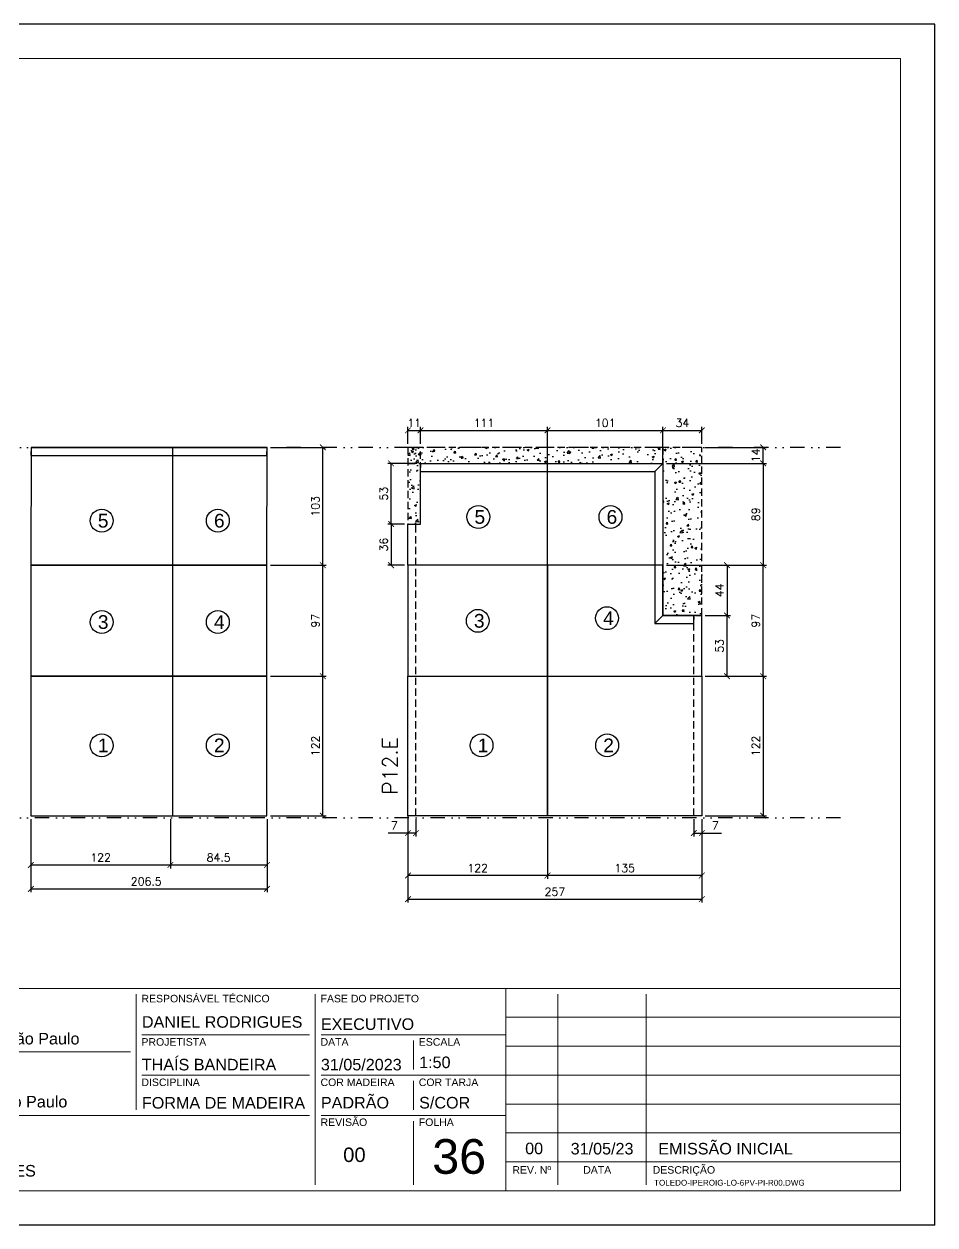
# Model space of a CAD drawing. Extents: x -23436 to 4767, y -4131 to 9755.
# Drawn here: x -19988 to -19191, y -1668 to -618 of the extents above; entities that cross this region are included whole.
import ezdxf
from ezdxf.enums import TextEntityAlignment as Align

# ---------------------------------------------------------------- set-up
doc = ezdxf.new("R2010")
doc.units = 0
doc.header["$PDMODE"] = 2
doc.header["$PDSIZE"] = 10
doc.linetypes.add('DIVIDE2', pattern=[0.625, 0.25, -0.125, 0, -0.125, 0, -0.125])
doc.linetypes.add('HIDDEN', pattern=[9.525, 6.35, -3.175])
doc.layers.get('0').update_dxf_attribs({"lineweight": 13})
doc.layers.get('Defpoints').update_dxf_attribs({"lineweight": 13})
for name, color, linetype, lineweight in [('A-GENM', 7, 'Continuous', 18), ('FOLHA MB', 7, 'Continuous', 13), ('N° FOLHA', 5, 'Continuous', 13), ('Texto Seção', 7, 'Continuous', 15)]:
    doc.layers.add(name, color=color, linetype=linetype, lineweight=lineweight)
for name, color, linetype in [('Concreto', 250, 'HIDDEN'), ('Cota', 4, 'Continuous'), ('MB Logo', 254, 'Continuous'), ('Nível', 160, 'Continuous'), ('Painéis', 30, 'Continuous'), ('Romaneio', 10, 'Continuous'), ('Sarr 7x7', 104, 'Continuous'), ('Sarrafo de Pressão', 42, 'HIDDEN'), ('Texto Nível', 251, 'Continuous')]:
    doc.layers.add(name, color=color, linetype=linetype)
doc.layers.add('Laje_Perimetro', color=7, linetype='Continuous', plot=False)
doc.styles.add('ARIAL', font='arial.ttf', dxfattribs={"oblique": 15, "height": 25})
doc.styles.add('MB_C01', font='arial.ttf', dxfattribs={"height": 1.3})
doc.styles.add('MB_C02', font='arial.ttf', dxfattribs={"height": 2})
doc.styles.add('MB_C03', font='arial.ttf', dxfattribs={"height": 2.5})
doc.styles.add('MB_C04', font='arial.ttf', dxfattribs={"height": 6})
doc.styles.add('REGUA-120', font='ROMANS.shx', dxfattribs={"height": 15})
doc.styles.add('ROMANS', font='romans.shx')
doc.dimstyles.new('Cota Paínel', dxfattribs={"dimtxt": 7, "dimasz": 5, "dimexe": 3, "dimexo": 3, "dimgap": 3, "dimtad": 1, "dimdec": 1, "dimzin": 12, "dimdsep": 46, "dimtxsty": 'ROMANS', "dimblk": 'ARCHTICK', "dimcen": 0, "dimclrd": 4, "dimclre": 4, "dimclrt": 1, "dimadec": 1, "dimazin": 3, "dimtfac": 1, "dimtdec": 1, "dimtmove": 0, "dimatfit": 3, "dimldrblk": 'OBLIQUE', "dimfxl": 0, "dimtolj": 1, "dimtzin": 12, "dimarcsym": 0})
doc.dimstyles.new('PAINEL', dxfattribs={"dimtxt": 7, "dimasz": 5, "dimexe": 3, "dimexo": 3, "dimgap": 3, "dimtad": 1, "dimdec": 1, "dimzin": 12, "dimdsep": 46, "dimtxsty": 'ROMANS', "dimblk": 'ARCHTICK', "dimcen": 0, "dimclrd": 4, "dimclre": 4, "dimclrt": 1, "dimadec": 1, "dimazin": 3, "dimtfac": 1, "dimtdec": 1, "dimtmove": 0, "dimatfit": 3, "dimldrblk": 'OBLIQUE', "dimfxl": 0, "dimtolj": 1, "dimtzin": 12, "dimarcsym": 0})

# ---------------------------------------------------------------- blocks, each defined once
blk = doc.blocks.new('A$C169d8357')
at = {"layer": 'FOLHA MB', "color": 1}
for p, q in [((1109.8, 356.7), (70, 356.7)), ((786.6, 351.7), (786.6, 250.7)), ((943.1, 351.7), (943.1, 185)), ((1109.8, 356.7), (1109.8, 179.9)), ((1455, 356.7), (1109.8, 356.7)), ((1155.3, 185), (1155.3, 351.7)), ((1232.6, 351.7), (1232.6, 185)), ((1455, 331.5), (1109.8, 331.5)), ((938.1, 316.3), (791.6, 316.3)), ((1109.8, 316.3), (948.2, 316.3)), ((1029, 311.3), (1029, 286)), ((1455, 306.2), (1109.8, 306.2)), ((781.5, 301.2), (450.7, 301.2)), ((938.1, 281), (791.6, 281)), ((1109.8, 281), (948.2, 281)), ((1029, 275.9), (1029, 250.7)), ((1455, 281), (1109.8, 281)), ((1455, 255.7), (1109.8, 255.7)), ((938.1, 245.6), (450.7, 245.6)), ((1109.8, 245.6), (948.2, 245.6)), ((1029, 240.6), (1029, 185)), ((1455, 230.4), (1109.8, 230.4)), ((1455, 205.2), (1109.8, 205.2))]:
    blk.add_line(p, q, dxfattribs=at)
for points in [[(0, 1199.9), (0, 149.9), (1485, 149.9), (1485, 1199.9)], [(70, 1169.9), (70, 179.9), (1455, 179.9), (1455, 1169.9)]]:
    blk.add_lwpolyline(points, close=True, dxfattribs=at)
at = {"layer": 'FOLHA MB', "color": 6}
for s, height, style, p in [('RESPONSÁVEL TÉCNICO', 6.566, 'MB_C01', (791.2, 344.6)), ('FASE DO PROJETO', 6.566, 'MB_C01', (947.8, 344.6)), ('Rua Hungria, 620-10ºAndar SP /  São Paulo', 10.102, 'MB_C02', (459.7, 307.8)), ('PROJETISTA', 6.57, 'MB_C01', (791.2, 306.7)), ('DATA', 6.57, 'MB_C01', (947.8, 306.7)), ('ESCALA', 6.57, 'MB_C01', (1033.7, 306.7)), ('DISCIPLINA', 6.57, 'MB_C01', (791.2, 271.4)), ('COR MADEIRA', 6.566, 'MB_C01', (947.8, 271.4)), ('COR TARJA', 6.57, 'MB_C01', (1033.7, 271.4)), ('Rua Iperoig, 180-perdizes-SP /  São Paulo', 10.102, 'MB_C02', (459.7, 252.7)), ('REVISÃO', 6.57, 'MB_C01', (947.8, 236.5)), ('FOLHA', 6.57, 'MB_C01', (1033.7, 236.5)), ('PROJETO EXECUTIVO DE PILARES', 10.102, 'MB_C02', (459.7, 192.3))]:
    blk.add_text(s, height=height, dxfattribs=dict(at, style=style)).set_placement(p)
at = {"layer": 'FOLHA MB', "color": 5}
for s, height, style, p in [('DANIEL RODRIGUES', 10.102, 'MB_C02', (791.6, 322.4)), ('EXECUTIVO', 10.1, 'MB_C02', (948.1, 320.5)), ('THAÍS BANDEIRA', 10.102, 'MB_C02', (791.5, 285.1)), ('31/05/2023', 10.1, 'MB_C02', (948.1, 285.1)), ('1:50', 10.1, 'MB_C02', (1034, 287.1)), ('PADRÃO', 10.1, 'MB_C02', (948.1, 251.8)), ('FORMA DE MADEIRA', 10.102, 'MB_C02', (791.6, 251.7)), ('S/COR', 10.1, 'MB_C02', (1034, 251.8)), ('00', 10.1, 'MB_C02', (1126.7, 211.8)), ('31/05/23', 10.1, 'MB_C02', (1166.5, 211.6)), ('EMISSÃO INICIAL', 10.102, 'MB_C02', (1243.1, 211.6)), ('00', 12.63, 'MB_C03', (967.6, 205))]:
    blk.add_text(s, height=height, dxfattribs=dict(at, style=style)).set_placement(p)
at = {"layer": 'FOLHA MB', "color": 6, "style": 'MB_C01'}
for s, p in [('REV. Nº', (1132.5, 198.1)), ('DATA', (1189.7, 198.1)), ('DESCRIÇÃO', (1265.5, 198.1))]:
    blk.add_text(s, height=6.57, dxfattribs=at).set_placement(p, align=Align.MIDDLE_CENTER)
at = {"layer": 'FOLHA MB', "insert": (1239.4, 189.4), "char_height": 5.051, "width": 210.818, "attachment_point": 1, "style": 'MB_C04'}
blk.add_mtext('TOLEDO-IPEROIG-LO-6PV-PI-R00.DWG', dxfattribs=at)
blk = doc.blocks.new('_ArchTick')
at = {"color": 0, "linetype": 'ByBlock', "const_width": 0.15}
blk.add_lwpolyline([(-0.5, -0.5), (0.5, 0.5)], dxfattribs=at)
blk = doc.blocks.new('*D779')
at = {"layer": 'Cota', "color": 4, "lineweight": -2, "transparency": 16777216}
for p, q in [((-19981.9, -1312.9), (-19981.9, -1376.9)), ((-19775.4, -1312.9), (-19775.4, -1376.9)), ((-19981.9, -1373.9), (-19775.4, -1373.9))]:
    blk.add_line(p, q, dxfattribs=at)
at = {"layer": 'Defpoints', "color": 0, "transparency": 16777216}
for p in [(-19981.9, -1309.9), (-19775.4, -1309.9), (-19775.4, -1373.9)]:
    blk.add_point(p, dxfattribs=at)
at = {"layer": 'Cota', "color": 4, "lineweight": -2, "transparency": 16777216, "xscale": 5, "yscale": 5, "zscale": 5, "rotation": 180}
blk.add_blockref('_ArchTick', (-19981.9, -1373.9), dxfattribs=at)
at = {"layer": 'Cota', "color": 4, "lineweight": -2, "transparency": 16777216, "xscale": 5, "yscale": 5, "zscale": 5}
blk.add_blockref('_ArchTick', (-19775.4, -1373.9), dxfattribs=at)
at = {"layer": 'Cota', "color": 1, "transparency": 16777216, "insert": (-19881, -1367.4), "char_height": 7, "attachment_point": 5, "style": 'ROMANS'}
blk.add_mtext('\\A1;206.5', dxfattribs=at)
blk = doc.blocks.new('_OBLIQUE')
at = {"color": 0, "linetype": 'ByBlock', "lineweight": -2}
for p, q in [((0, 0), (-1, 0)), ((-0.5, -0.5), (0.5, 0.5))]:
    blk.add_line(p, q, dxfattribs=at)
blk = doc.blocks.new('*D780')
at = {"layer": 'Cota', "color": 4, "lineweight": -2, "transparency": 16777216}
for p, q in [((-19772.4, -1187.9), (-19723.6, -1187.9)), ((-19726.6, -1309.9), (-19726.6, -1187.9)), ((-19772.4, -1309.9), (-19723.6, -1309.9))]:
    blk.add_line(p, q, dxfattribs=at)
at = {"layer": 'Defpoints', "color": 0, "transparency": 16777216}
for p in [(-19775.4, -1187.9), (-19726.6, -1187.9), (-19775.4, -1309.9)]:
    blk.add_point(p, dxfattribs=at)
at = {"layer": 'Cota', "color": 4, "lineweight": -2, "transparency": 16777216, "xscale": 5, "yscale": 5, "zscale": 5}
for p, rotation in [((-19726.6, -1187.9), 90), ((-19726.6, -1309.9), 270)]:
    blk.add_blockref('_ArchTick', p, dxfattribs=dict(at, rotation=rotation))
at = {"layer": 'Cota', "color": 1, "transparency": 16777216, "insert": (-19733.1, -1248.9), "char_height": 7, "attachment_point": 5, "rotation": 90, "style": 'ROMANS'}
blk.add_mtext('\\A1;122', dxfattribs=at)
blk = doc.blocks.new('*D781')
at = {"layer": 'Cota', "color": 4, "lineweight": -2, "transparency": 16777216}
for p, q in [((-19772.4, -1090.9), (-19723.6, -1090.9)), ((-19726.6, -1187.9), (-19726.6, -1090.9)), ((-19759.9, -1187.9), (-19723.6, -1187.9))]:
    blk.add_line(p, q, dxfattribs=at)
at = {"layer": 'Defpoints', "color": 0, "transparency": 16777216}
for p in [(-19775.4, -1090.9), (-19726.6, -1090.9), (-19762.9, -1187.9)]:
    blk.add_point(p, dxfattribs=at)
at = {"layer": 'Cota', "color": 4, "lineweight": -2, "transparency": 16777216, "xscale": 5, "yscale": 5, "zscale": 5}
for p, rotation in [((-19726.6, -1090.9), 90), ((-19726.6, -1187.9), 270)]:
    blk.add_blockref('_ArchTick', p, dxfattribs=dict(at, rotation=rotation))
at = {"layer": 'Cota', "color": 1, "transparency": 16777216, "insert": (-19733.1, -1139.4), "char_height": 7, "attachment_point": 5, "rotation": 90, "style": 'ROMANS'}
blk.add_mtext('\\A1;97', dxfattribs=at)
blk = doc.blocks.new('*D782')
at = {"layer": 'Cota', "color": 4, "lineweight": -2, "transparency": 16777216}
for p, q in [((-19652.2, -1312.9), (-19652.2, -1385.9)), ((-19395.2, -1312.9), (-19395.2, -1385.9)), ((-19652.2, -1382.9), (-19395.2, -1382.9))]:
    blk.add_line(p, q, dxfattribs=at)
at = {"layer": 'Defpoints', "color": 0, "transparency": 16777216}
for p in [(-19652.2, -1309.9), (-19395.2, -1309.9), (-19395.2, -1382.9)]:
    blk.add_point(p, dxfattribs=at)
at = {"layer": 'Cota', "color": 4, "lineweight": -2, "transparency": 16777216, "xscale": 5, "yscale": 5, "zscale": 5, "rotation": 180}
blk.add_blockref('_ArchTick', (-19652.2, -1382.9), dxfattribs=at)
at = {"layer": 'Cota', "color": 4, "lineweight": -2, "transparency": 16777216, "xscale": 5, "yscale": 5, "zscale": 5}
blk.add_blockref('_ArchTick', (-19395.2, -1382.9), dxfattribs=at)
at = {"layer": 'Cota', "color": 1, "transparency": 16777216, "insert": (-19523.7, -1376.4), "char_height": 7, "attachment_point": 5, "style": 'ROMANS'}
blk.add_mtext('\\A1;257', dxfattribs=at)
blk = doc.blocks.new('*D783')
at = {"layer": 'Cota', "color": 4, "lineweight": -2, "transparency": 16777216}
for p, q in [((-19530.2, -1312.9), (-19530.2, -1365.2)), ((-19395.2, -1312.9), (-19395.2, -1365.2)), ((-19395.2, -1362.2), (-19530.2, -1362.2))]:
    blk.add_line(p, q, dxfattribs=at)
at = {"layer": 'Defpoints', "color": 0, "transparency": 16777216}
for p in [(-19530.2, -1309.9), (-19395.2, -1309.9), (-19530.2, -1362.2)]:
    blk.add_point(p, dxfattribs=at)
at = {"layer": 'Cota', "color": 4, "lineweight": -2, "transparency": 16777216, "xscale": 5, "yscale": 5, "zscale": 5, "rotation": 180}
blk.add_blockref('_ArchTick', (-19530.2, -1362.2), dxfattribs=at)
at = {"layer": 'Cota', "color": 4, "lineweight": -2, "transparency": 16777216, "xscale": 5, "yscale": 5, "zscale": 5}
blk.add_blockref('_ArchTick', (-19395.2, -1362.2), dxfattribs=at)
at = {"layer": 'Cota', "color": 1, "transparency": 16777216, "insert": (-19462.7, -1355.7), "char_height": 7, "attachment_point": 5, "style": 'ROMANS'}
blk.add_mtext('\\A1;135', dxfattribs=at)
blk = doc.blocks.new('*D784')
at = {"layer": 'Cota', "color": 4, "lineweight": -2, "transparency": 16777216}
for p, q in [((-19652.2, -1309.7), (-19652.2, -1365.2)), ((-19530.2, -1312.9), (-19530.2, -1365.2)), ((-19530.2, -1362.2), (-19652.2, -1362.2))]:
    blk.add_line(p, q, dxfattribs=at)
at = {"layer": 'Defpoints', "color": 0, "transparency": 16777216}
for p in [(-19652.2, -1306.7), (-19530.2, -1309.9), (-19652.2, -1362.2)]:
    blk.add_point(p, dxfattribs=at)
at = {"layer": 'Cota', "color": 4, "lineweight": -2, "transparency": 16777216, "xscale": 5, "yscale": 5, "zscale": 5, "rotation": 180}
blk.add_blockref('_ArchTick', (-19652.2, -1362.2), dxfattribs=at)
at = {"layer": 'Cota', "color": 4, "lineweight": -2, "transparency": 16777216, "xscale": 5, "yscale": 5, "zscale": 5}
blk.add_blockref('_ArchTick', (-19530.2, -1362.2), dxfattribs=at)
at = {"layer": 'Cota', "color": 1, "transparency": 16777216, "insert": (-19591.2, -1355.7), "char_height": 7, "attachment_point": 5, "style": 'ROMANS'}
blk.add_mtext('\\A1;122', dxfattribs=at)
blk = doc.blocks.new('*D785')
at = {"layer": 'Cota', "color": 4, "lineweight": -2, "transparency": 16777216}
for p, q in [((-19652.2, -1312.9), (-19652.2, -1328.1)), ((-19645.2, -1312.9), (-19645.2, -1328.1)), ((-19652.2, -1325.1), (-19669.4, -1325.1)), ((-19645.2, -1325.1), (-19652.2, -1325.1))]:
    blk.add_line(p, q, dxfattribs=at)
at = {"layer": 'Defpoints', "color": 0, "transparency": 16777216}
for p in [(-19652.2, -1309.9), (-19645.2, -1309.9), (-19652.2, -1325.1)]:
    blk.add_point(p, dxfattribs=at)
at = {"layer": 'Cota', "color": 4, "lineweight": -2, "transparency": 16777216, "xscale": 5, "yscale": 5, "zscale": 5, "rotation": 180}
blk.add_blockref('_ArchTick', (-19652.2, -1325.1), dxfattribs=at)
at = {"layer": 'Cota', "color": 4, "lineweight": -2, "transparency": 16777216, "xscale": 5, "yscale": 5, "zscale": 5}
blk.add_blockref('_ArchTick', (-19645.2, -1325.1), dxfattribs=at)
at = {"layer": 'Cota', "color": 1, "transparency": 16777216, "insert": (-19664.1, -1318.6), "char_height": 7, "attachment_point": 5, "style": 'ROMANS'}
blk.add_mtext('\\A1;7', dxfattribs=at)
blk = doc.blocks.new('*D786')
at = {"layer": 'Cota', "color": 4, "lineweight": -2, "transparency": 16777216}
for p, q in [((-19402.2, -1312.9), (-19402.2, -1328.1)), ((-19395.2, -1312.9), (-19395.2, -1328.1)), ((-19402.2, -1325.1), (-19395.2, -1325.1)), ((-19395.2, -1325.1), (-19378.1, -1325.1))]:
    blk.add_line(p, q, dxfattribs=at)
at = {"layer": 'Defpoints', "color": 0, "transparency": 16777216}
for p in [(-19402.2, -1309.9), (-19395.2, -1309.9), (-19395.2, -1325.1)]:
    blk.add_point(p, dxfattribs=at)
at = {"layer": 'Cota', "color": 4, "lineweight": -2, "transparency": 16777216, "xscale": 5, "yscale": 5, "zscale": 5, "rotation": 180}
blk.add_blockref('_ArchTick', (-19402.2, -1325.1), dxfattribs=at)
at = {"layer": 'Cota', "color": 4, "lineweight": -2, "transparency": 16777216, "xscale": 5, "yscale": 5, "zscale": 5}
blk.add_blockref('_ArchTick', (-19395.2, -1325.1), dxfattribs=at)
at = {"layer": 'Cota', "color": 1, "transparency": 16777216, "insert": (-19383.4, -1318.6), "char_height": 7, "attachment_point": 5, "style": 'ROMANS'}
blk.add_mtext('\\A1;7', dxfattribs=at)
blk = doc.blocks.new('*D787')
at = {"layer": 'Cota', "color": 4, "lineweight": -2, "transparency": 16777216}
for p, q in [((-19981.9, -1312.9), (-19981.9, -1356)), ((-19859.9, -1312.9), (-19859.9, -1356)), ((-19981.9, -1353), (-19859.9, -1353))]:
    blk.add_line(p, q, dxfattribs=at)
at = {"layer": 'Defpoints', "color": 0, "transparency": 16777216}
for p in [(-19981.9, -1309.9), (-19859.9, -1309.9), (-19859.9, -1353)]:
    blk.add_point(p, dxfattribs=at)
at = {"layer": 'Cota', "color": 4, "lineweight": -2, "transparency": 16777216, "xscale": 5, "yscale": 5, "zscale": 5, "rotation": 180}
blk.add_blockref('_ArchTick', (-19981.9, -1353), dxfattribs=at)
at = {"layer": 'Cota', "color": 4, "lineweight": -2, "transparency": 16777216, "xscale": 5, "yscale": 5, "zscale": 5}
blk.add_blockref('_ArchTick', (-19859.9, -1353), dxfattribs=at)
at = {"layer": 'Cota', "color": 1, "transparency": 16777216, "insert": (-19920.9, -1346.5), "char_height": 7, "attachment_point": 5, "style": 'ROMANS'}
blk.add_mtext('\\A1;122', dxfattribs=at)
blk = doc.blocks.new('*D788')
at = {"layer": 'Cota', "color": 4, "lineweight": -2, "transparency": 16777216}
for p, q in [((-19859.9, -1312.9), (-19859.9, -1356)), ((-19775.4, -1312.9), (-19775.4, -1356)), ((-19859.9, -1353), (-19775.4, -1353))]:
    blk.add_line(p, q, dxfattribs=at)
at = {"layer": 'Defpoints', "color": 0, "transparency": 16777216}
for p in [(-19859.9, -1309.9), (-19775.4, -1309.9), (-19775.4, -1353)]:
    blk.add_point(p, dxfattribs=at)
at = {"layer": 'Cota', "color": 4, "lineweight": -2, "transparency": 16777216, "xscale": 5, "yscale": 5, "zscale": 5, "rotation": 180}
blk.add_blockref('_ArchTick', (-19859.9, -1353), dxfattribs=at)
at = {"layer": 'Cota', "color": 4, "lineweight": -2, "transparency": 16777216, "xscale": 5, "yscale": 5, "zscale": 5}
blk.add_blockref('_ArchTick', (-19775.4, -1353), dxfattribs=at)
at = {"layer": 'Cota', "color": 1, "transparency": 16777216, "insert": (-19817.7, -1346.5), "char_height": 7, "attachment_point": 5, "style": 'ROMANS'}
blk.add_mtext('\\A1;84.5', dxfattribs=at)
blk = doc.blocks.new('*D791')
at = {"layer": 'Cota', "color": 4, "lineweight": -2, "transparency": 16777216}
for p, q in [((-19392.2, -1187.9), (-19338.6, -1187.9)), ((-19341.6, -1187.9), (-19341.6, -1309.9)), ((-19392.2, -1309.9), (-19338.6, -1309.9))]:
    blk.add_line(p, q, dxfattribs=at)
at = {"layer": 'Defpoints', "color": 0, "transparency": 16777216}
for p in [(-19395.2, -1187.9), (-19395.2, -1309.9), (-19341.6, -1309.9)]:
    blk.add_point(p, dxfattribs=at)
at = {"layer": 'Cota', "color": 4, "lineweight": -2, "transparency": 16777216, "xscale": 5, "yscale": 5, "zscale": 5}
for p, rotation in [((-19341.6, -1187.9), 90), ((-19341.6, -1309.9), 270)]:
    blk.add_blockref('_ArchTick', p, dxfattribs=dict(at, rotation=rotation))
at = {"layer": 'Cota', "color": 1, "transparency": 16777216, "insert": (-19348.1, -1248.9), "char_height": 7, "attachment_point": 5, "rotation": 90, "style": 'ROMANS'}
blk.add_mtext('\\A1;122', dxfattribs=at)
blk = doc.blocks.new('*D792')
at = {"layer": 'A-GENM', "color": 4, "lineweight": -2, "transparency": 16777216}
for p, q in [((-19426.2, -1090.9), (-19338.6, -1090.9)), ((-19341.6, -1187.9), (-19341.6, -1090.9)), ((-19392.2, -1187.9), (-19338.6, -1187.9))]:
    blk.add_line(p, q, dxfattribs=at)
at = {"layer": 'Defpoints', "color": 0, "transparency": 16777216}
for p in [(-19429.2, -1090.9), (-19341.6, -1090.9), (-19395.2, -1187.9)]:
    blk.add_point(p, dxfattribs=at)
at = {"layer": 'A-GENM', "color": 4, "lineweight": -2, "transparency": 16777216, "xscale": 5, "yscale": 5, "zscale": 5}
for p, rotation in [((-19341.6, -1090.9), 90), ((-19341.6, -1187.9), 270)]:
    blk.add_blockref('_ArchTick', p, dxfattribs=dict(at, rotation=rotation))
at = {"layer": 'A-GENM', "color": 1, "transparency": 16777216, "insert": (-19348.1, -1139.4), "char_height": 7, "attachment_point": 5, "rotation": 90, "style": 'ROMANS'}
blk.add_mtext('\\A1;97', dxfattribs=at)
blk = doc.blocks.new('*D802')
at = {"layer": 'Cota', "color": 4, "lineweight": -2, "transparency": 16777216}
for p, q in [((-19772.4, -987.9), (-19723.6, -987.9)), ((-19726.6, -1090.9), (-19726.6, -987.9)), ((-19772.4, -1090.9), (-19723.6, -1090.9))]:
    blk.add_line(p, q, dxfattribs=at)
at = {"layer": 'Defpoints', "color": 0, "transparency": 16777216}
for p in [(-19775.4, -987.9), (-19726.6, -987.9), (-19775.4, -1090.9)]:
    blk.add_point(p, dxfattribs=at)
at = {"layer": 'Cota', "color": 4, "lineweight": -2, "transparency": 16777216, "xscale": 5, "yscale": 5, "zscale": 5}
for p, rotation in [((-19726.6, -987.9), 90), ((-19726.6, -1090.9), 270)]:
    blk.add_blockref('_ArchTick', p, dxfattribs=dict(at, rotation=rotation))
at = {"layer": 'Cota', "color": 1, "transparency": 16777216, "insert": (-19733.1, -1039.4), "char_height": 7, "attachment_point": 5, "rotation": 90, "style": 'ROMANS'}
blk.add_mtext('\\A1;103', dxfattribs=at)
blk = doc.blocks.new('*D803')
at = {"layer": 'Cota', "color": 4, "lineweight": -2, "transparency": 16777216}
for p, q in [((-19644.2, -1001.9), (-19669.9, -1001.9)), ((-19666.9, -1054.9), (-19666.9, -1001.9)), ((-19655.2, -1054.9), (-19669.9, -1054.9))]:
    blk.add_line(p, q, dxfattribs=at)
at = {"layer": 'Defpoints', "color": 0, "transparency": 16777216}
for p in [(-19666.9, -1001.9), (-19641.2, -1001.9), (-19652.2, -1054.9)]:
    blk.add_point(p, dxfattribs=at)
at = {"layer": 'Cota', "color": 4, "lineweight": -2, "transparency": 16777216, "xscale": 5, "yscale": 5, "zscale": 5}
for p, rotation in [((-19666.9, -1001.9), 90), ((-19666.9, -1054.9), 270)]:
    blk.add_blockref('_ArchTick', p, dxfattribs=dict(at, rotation=rotation))
at = {"layer": 'Cota', "color": 1, "transparency": 16777216, "insert": (-19673.4, -1028.4), "char_height": 7, "attachment_point": 5, "rotation": 90, "style": 'ROMANS'}
blk.add_mtext('\\A1;53', dxfattribs=at)
blk = doc.blocks.new('*D804')
at = {"layer": 'Cota', "color": 4, "lineweight": -2, "transparency": 16777216}
for p, q in [((-19426.2, -1001.9), (-19338.6, -1001.9)), ((-19341.6, -1001.9), (-19341.6, -1090.9)), ((-19426.2, -1090.9), (-19338.6, -1090.9))]:
    blk.add_line(p, q, dxfattribs=at)
at = {"layer": 'Defpoints', "color": 0, "transparency": 16777216}
for p in [(-19429.2, -1001.9), (-19429.2, -1090.9), (-19341.6, -1090.9)]:
    blk.add_point(p, dxfattribs=at)
at = {"layer": 'Cota', "color": 4, "lineweight": -2, "transparency": 16777216, "xscale": 5, "yscale": 5, "zscale": 5}
for p, rotation in [((-19341.6, -1001.9), 90), ((-19341.6, -1090.9), 270)]:
    blk.add_blockref('_ArchTick', p, dxfattribs=dict(at, rotation=rotation))
at = {"layer": 'Cota', "color": 1, "transparency": 16777216, "insert": (-19348.1, -1046.4), "char_height": 7, "attachment_point": 5, "rotation": 90, "style": 'ROMANS'}
blk.add_mtext('\\A1;89', dxfattribs=at)
blk = doc.blocks.new('*D805')
at = {"layer": 'Cota', "color": 4, "lineweight": -2, "transparency": 16777216}
for p, q in [((-19429.2, -984.9), (-19429.2, -970)), ((-19429.2, -973), (-19395.2, -973)), ((-19395.2, -984.9), (-19395.2, -970))]:
    blk.add_line(p, q, dxfattribs=at)
at = {"layer": 'Defpoints', "color": 0, "transparency": 16777216}
for p in [(-19395.2, -973), (-19429.2, -987.9), (-19395.2, -987.9)]:
    blk.add_point(p, dxfattribs=at)
at = {"layer": 'Cota', "color": 4, "lineweight": -2, "transparency": 16777216, "xscale": 5, "yscale": 5, "zscale": 5, "rotation": 180}
blk.add_blockref('_ArchTick', (-19429.2, -973), dxfattribs=at)
at = {"layer": 'Cota', "color": 4, "lineweight": -2, "transparency": 16777216, "xscale": 5, "yscale": 5, "zscale": 5}
blk.add_blockref('_ArchTick', (-19395.2, -973), dxfattribs=at)
at = {"layer": 'Cota', "color": 1, "transparency": 16777216, "insert": (-19412.2, -966.5), "char_height": 7, "attachment_point": 5, "style": 'ROMANS'}
blk.add_mtext('\\A1;34', dxfattribs=at)
blk = doc.blocks.new('*D806')
at = {"layer": 'Cota', "color": 4, "lineweight": -2, "transparency": 16777216}
for p, q in [((-19530.2, -1005.9), (-19530.2, -970)), ((-19530.2, -973), (-19429.2, -973)), ((-19429.2, -998.9), (-19429.2, -970))]:
    blk.add_line(p, q, dxfattribs=at)
at = {"layer": 'Defpoints', "color": 0, "transparency": 16777216}
for p in [(-19429.2, -973), (-19429.2, -1001.9), (-19530.2, -1008.9)]:
    blk.add_point(p, dxfattribs=at)
at = {"layer": 'Cota', "color": 4, "lineweight": -2, "transparency": 16777216, "xscale": 5, "yscale": 5, "zscale": 5, "rotation": 180}
blk.add_blockref('_ArchTick', (-19530.2, -973), dxfattribs=at)
at = {"layer": 'Cota', "color": 4, "lineweight": -2, "transparency": 16777216, "xscale": 5, "yscale": 5, "zscale": 5}
blk.add_blockref('_ArchTick', (-19429.2, -973), dxfattribs=at)
at = {"layer": 'Cota', "color": 1, "transparency": 16777216, "insert": (-19479.7, -966.5), "char_height": 7, "attachment_point": 5, "style": 'ROMANS'}
blk.add_mtext('\\A1;101', dxfattribs=at)
blk = doc.blocks.new('*D807')
at = {"layer": 'Cota', "color": 4, "lineweight": -2, "transparency": 16777216}
for p, q in [((-19652.2, -984.9), (-19652.2, -970)), ((-19652.2, -973), (-19641.2, -973)), ((-19641.2, -984.9), (-19641.2, -970))]:
    blk.add_line(p, q, dxfattribs=at)
at = {"layer": 'Defpoints', "color": 0, "transparency": 16777216}
for p in [(-19641.2, -973), (-19652.2, -987.9), (-19641.2, -987.9)]:
    blk.add_point(p, dxfattribs=at)
at = {"layer": 'Cota', "color": 4, "lineweight": -2, "transparency": 16777216, "xscale": 5, "yscale": 5, "zscale": 5, "rotation": 180}
blk.add_blockref('_ArchTick', (-19652.2, -973), dxfattribs=at)
at = {"layer": 'Cota', "color": 4, "lineweight": -2, "transparency": 16777216, "xscale": 5, "yscale": 5, "zscale": 5}
blk.add_blockref('_ArchTick', (-19641.2, -973), dxfattribs=at)
at = {"layer": 'Cota', "color": 1, "transparency": 16777216, "insert": (-19646.7, -966.5), "char_height": 7, "attachment_point": 5, "style": 'ROMANS'}
blk.add_mtext('\\A1;11', dxfattribs=at)
blk = doc.blocks.new('*D808')
at = {"layer": 'Cota', "color": 4, "lineweight": -2, "transparency": 16777216}
for p, q in [((-19426.2, -1090.9), (-19370.2, -1090.9)), ((-19373.2, -1090.9), (-19373.2, -1134.9)), ((-19392.2, -1134.9), (-19370.2, -1134.9))]:
    blk.add_line(p, q, dxfattribs=at)
at = {"layer": 'Defpoints', "color": 0, "transparency": 16777216}
for p in [(-19429.2, -1090.9), (-19395.2, -1134.9), (-19373.2, -1134.9)]:
    blk.add_point(p, dxfattribs=at)
at = {"layer": 'Cota', "color": 4, "lineweight": -2, "transparency": 16777216, "xscale": 5, "yscale": 5, "zscale": 5}
for p, rotation in [((-19373.2, -1090.9), 90), ((-19373.2, -1134.9), 270)]:
    blk.add_blockref('_ArchTick', p, dxfattribs=dict(at, rotation=rotation))
at = {"layer": 'Cota', "color": 1, "transparency": 16777216, "insert": (-19379.7, -1112.9), "char_height": 7, "attachment_point": 5, "rotation": 90, "style": 'ROMANS'}
blk.add_mtext('\\A1;44', dxfattribs=at)
blk = doc.blocks.new('*D809')
at = {"layer": 'Cota', "color": 4, "lineweight": -2, "transparency": 16777216}
for p, q in [((-19392.2, -987.9), (-19338.6, -987.9)), ((-19341.6, -1001.9), (-19341.6, -987.9)), ((-19392.2, -1001.9), (-19338.6, -1001.9))]:
    blk.add_line(p, q, dxfattribs=at)
at = {"layer": 'Defpoints', "color": 0, "transparency": 16777216}
for p in [(-19395.2, -987.9), (-19341.6, -987.9), (-19395.2, -1001.9)]:
    blk.add_point(p, dxfattribs=at)
at = {"layer": 'Cota', "color": 4, "lineweight": -2, "transparency": 16777216, "xscale": 5, "yscale": 5, "zscale": 5}
for p, rotation in [((-19341.6, -987.9), 90), ((-19341.6, -1001.9), 270)]:
    blk.add_blockref('_ArchTick', p, dxfattribs=dict(at, rotation=rotation))
at = {"layer": 'Cota', "color": 1, "transparency": 16777216, "insert": (-19348.1, -994.9), "char_height": 7, "attachment_point": 5, "rotation": 90, "style": 'ROMANS'}
blk.add_mtext('\\A1;14', dxfattribs=at)
blk = doc.blocks.new('*D1180')
at = {"layer": 'Cota', "color": 4, "lineweight": -2, "transparency": 16777216}
for p, q in [((-19655.2, -1054.9), (-19669.9, -1054.9)), ((-19666.9, -1054.9), (-19666.9, -1090.9)), ((-19655.2, -1090.9), (-19669.9, -1090.9))]:
    blk.add_line(p, q, dxfattribs=at)
at = {"layer": 'Defpoints', "color": 0, "transparency": 16777216}
for p in [(-19652.2, -1054.9), (-19666.9, -1090.9), (-19652.2, -1090.9)]:
    blk.add_point(p, dxfattribs=at)
at = {"layer": 'Cota', "color": 4, "lineweight": -2, "transparency": 16777216, "xscale": 5, "yscale": 5, "zscale": 5}
for p, rotation in [((-19666.9, -1054.9), 90), ((-19666.9, -1090.9), 270)]:
    blk.add_blockref('_ArchTick', p, dxfattribs=dict(at, rotation=rotation))
at = {"layer": 'Cota', "color": 1, "transparency": 16777216, "insert": (-19673.4, -1072.9), "char_height": 7, "attachment_point": 5, "rotation": 90, "style": 'ROMANS'}
blk.add_mtext('\\A1;36', dxfattribs=at)
blk = doc.blocks.new('*D1242')
at = {"layer": 'Cota', "color": 4, "lineweight": -2, "transparency": 16777216}
for p, q in [((-19641.2, -984.9), (-19641.2, -970)), ((-19641.2, -973), (-19530.2, -973)), ((-19530.2, -984.9), (-19530.2, -970))]:
    blk.add_line(p, q, dxfattribs=at)
at = {"layer": 'Defpoints', "color": 0, "transparency": 16777216}
for p in [(-19530.2, -973), (-19641.2, -987.9), (-19530.2, -987.9)]:
    blk.add_point(p, dxfattribs=at)
at = {"layer": 'Cota', "color": 4, "lineweight": -2, "transparency": 16777216, "xscale": 5, "yscale": 5, "zscale": 5, "rotation": 180}
blk.add_blockref('_ArchTick', (-19641.2, -973), dxfattribs=at)
at = {"layer": 'Cota', "color": 4, "lineweight": -2, "transparency": 16777216, "xscale": 5, "yscale": 5, "zscale": 5}
blk.add_blockref('_ArchTick', (-19530.2, -973), dxfattribs=at)
at = {"layer": 'Cota', "color": 1, "transparency": 16777216, "insert": (-19585.7, -966.5), "char_height": 7, "attachment_point": 5, "style": 'ROMANS'}
blk.add_mtext('\\A1;111', dxfattribs=at)
blk = doc.blocks.new('*D1823')
at = {"layer": 'Defpoints', "color": 0, "transparency": 16777216}
for p in [(-19395.2, -1134.9), (-19373.2, -1134.9), (-19395.2, -1187.9)]:
    blk.add_point(p, dxfattribs=at)
at = {"layer": 'Texto Nível', "color": 4, "lineweight": -2, "transparency": 16777216}
for p, q in [((-19392.2, -1134.9), (-19370.2, -1134.9)), ((-19373.2, -1187.9), (-19373.2, -1134.9)), ((-19392.2, -1187.9), (-19370.2, -1187.9))]:
    blk.add_line(p, q, dxfattribs=at)
at = {"layer": 'Texto Nível', "color": 4, "lineweight": -2, "transparency": 16777216, "xscale": 5, "yscale": 5, "zscale": 5}
for p, rotation in [((-19373.2, -1134.9), 90), ((-19373.2, -1187.9), 270)]:
    blk.add_blockref('_ArchTick', p, dxfattribs=dict(at, rotation=rotation))
at = {"layer": 'Texto Nível', "color": 1, "transparency": 16777216, "insert": (-19379.7, -1161.4), "char_height": 7, "attachment_point": 5, "rotation": 90, "style": 'ROMANS'}
blk.add_mtext('\\A1;53', dxfattribs=at)

msp = doc.modelspace()

# ---------------------------------------------------------------- hatches: boundary and pattern name
at = {"layer": 'Concreto'}
h = msp.add_hatch(dxfattribs=at)
h.set_pattern_fill('AR-CONC', color=256, scale=0.1, angle=-360)
h.set_pattern_definition([(50, (-4790.363, 10191.966), (18.218467, -1.593909), [1.905, -20.955]), (355, (-4790.363, 10191.966), (-3.524342, 19.105685), [1.524, -16.764058]), (100.45144, (-4788.845, 10191.833), (14.694125, 17.511775), [1.619, -17.809024]), (46.1842, (-4790.363, 10197.046), (27.107904, -4.204233), [2.8575, -31.4325]), (96.63556, (-4788.104, 10196.696), (23.740413, 24.742612), [2.428502, -26.71356]), (351.18415, (-4790.363, 10197.046), (23.740413, 24.742612), [2.285997, -25.145973]), (21, (-4787.823, 10195.776), (15.161439, -10.22652), [1.905, -20.955]), (326, (-4787.823, 10195.776), (6.180203, 18.418797), [1.524, -16.764]), (71.45145, (-4786.56, 10194.924), (21.341642, 8.192277), [1.619, -17.808994]), (37.5, (-4790.363, 10191.966), (0.3088603, 8.455504), [0, -16.5608, 0, -17.018, 0, -16.8275]), (7.5, (-4790.363, 10191.966), (6.6819663, 10.0180575), [0, -9.7028, 0, -16.1798, 0, -6.4135]), (327.5, (-4796.027, 10191.966), (13.5590595, -0.5728744), [0, -6.35, 0, -19.812, 0, -26.289]), (317.5, (-4798.567, 10191.966), (14.812918, 2.542649), [0, -8.255, 0, -13.1572, 0, -18.669])])
h.paths.add_polyline_path([(-19652.219, -1001.905), (-19429.219, -1001.905), (-19429.219, -987.905), (-19652.219, -987.905)])
h = msp.add_hatch(dxfattribs=at)
h.set_pattern_fill('AR-CONC', color=256, scale=0.1, angle=-360)
h.set_pattern_definition([(50, (-4755.02, -1150), (18.218467, -1.593909), [1.905, -20.955]), (355, (-4755.02, -1150), (-3.524342, 19.105685), [1.524, -16.764058]), (100.45144, (-4753.502, -1150.133), (14.694125, 17.511775), [1.619, -17.809024]), (46.1842, (-4755.02, -1144.92), (27.107904, -4.204233), [2.8575, -31.4325]), (96.63556, (-4752.761, -1145.27), (23.740413, 24.742612), [2.4285, -26.71356]), (351.18415, (-4755.02, -1144.92), (23.740413, 24.74261), [2.285997, -25.145973]), (21, (-4752.48, -1146.19), (15.161439, -10.22652), [1.905, -20.955]), (326, (-4752.48, -1146.19), (6.180203, 18.418797), [1.524, -16.764]), (71.45145, (-4751.217, -1147.042), (21.341642, 8.192277), [1.619, -17.808994]), (37.5, (-4755.0204, -1150), (0.3088603, 8.455504), [0, -16.5608, 0, -17.018, 0, -16.8275]), (7.5, (-4755.02, -1150), (6.681966, 10.0180575), [0, -9.7028, 0, -16.1798, 0, -6.4135]), (327.5, (-4760.6846, -1150), (13.5590595, -0.5728744), [0, -6.35, 0, -19.812, 0, -26.289]), (317.5, (-4763.225, -1150), (14.812918, 2.542649), [0, -8.255, 0, -13.1572, 0, -18.669])])
h.paths.add_polyline_path([(-19652.219, -1054.905), (-19641.219, -1054.905), (-19641.219, -987.905), (-19652.219, -987.905)])
h = msp.add_hatch(dxfattribs=at)
h.set_pattern_fill('AR-CONC', color=256, scale=0.1, angle=-360)
h.set_pattern_definition([(50, (-1620.342, 11635.761), (18.218467, -1.593909), [1.905, -20.955]), (355, (-1620.342, 11635.761), (-3.524342, 19.105685), [1.524, -16.764058]), (100.451445, (-1618.824, 11635.629), (14.694125, 17.511775), [1.619001, -17.809024]), (46.1842, (-1620.342, 11640.841), (27.107904, -4.204233), [2.8575, -31.4325]), (96.63556, (-1618.083, 11640.49), (23.740413, 24.742612), [2.428502, -26.71356]), (351.18415, (-1620.342, 11640.841), (23.740413, 24.742612), [2.285997, -25.145973]), (21, (-1617.802, 11639.571), (15.161439, -10.22652), [1.905, -20.955]), (326, (-1617.802, 11639.571), (6.180203, 18.418797), [1.524, -16.764]), (71.451445, (-1616.539, 11638.72), (21.341642, 8.192277), [1.619001, -17.808994]), (37.5, (-1620.3424, 11635.7614), (0.3088603, 8.4555039), [0, -16.5608, 0, -17.018, 0, -16.8275]), (7.5, (-1620.342, 11635.761), (6.6819663, 10.0180575), [0, -9.7028, 0, -16.1798, 0, -6.4135]), (327.5, (-1626.0066, 11635.7614), (13.5590595, -0.5728744), [0, -6.35, 0, -19.812, 0, -26.289]), (317.5, (-1628.547, 11635.761), (14.812918, 2.542649), [0, -8.255, 0, -13.1572, 0, -18.669])])
h.paths.add_polyline_path([(-19429.219, -1134.905), (-19395.219, -1134.905), (-19395.219, -987.905), (-19429.219, -987.905)])

# ---------------------------------------------------------------- linework, layer by layer
for points in [[(-19652.219, -1001.905), (-19429.219, -1001.905), (-19429.219, -987.905), (-19652.219, -987.905)], [(-19652.219, -1054.905), (-19641.219, -1054.905), (-19641.219, -987.905), (-19652.219, -987.905)], [(-19429.219, -1134.905), (-19395.219, -1134.905), (-19395.219, -987.905), (-19429.219, -987.905)]]:
    msp.add_lwpolyline(points, close=True, dxfattribs=at)
at = {"layer": 'Laje_Perimetro'}
msp.add_lwpolyline([(-19191.377, -617.741), (-20676.397, -617.741), (-20676.397, -1667.741), (-19191.377, -1667.741)], close=True, dxfattribs=at)
at = {"layer": 'Nível', "linetype": 'DIVIDE2', "ltscale": 50}
for p, q in [((-19274.035, -987.905), (-20580.778, -987.905)), ((-19274.035, -1311.905), (-20580.778, -1311.905))]:
    msp.add_line(p, q, dxfattribs=at)
at = {"layer": 'Painéis', "color": 32, "true_color": 0xcd6928}
for p, q in [((-19857.723, -1309.905), (-19857.723, -987.905)), ((-19530.22, -1309.905), (-19530.219, -1001.905))]:
    msp.add_line(p, q, dxfattribs=at)
for points in [[(-19981.923, -1090.905), (-19775.423, -1090.905), (-19775.188, -987.905), (-19981.688, -987.905)], [(-19652.219, -1090.905), (-19652.219, -1054.905), (-19641.219, -1054.905), (-19641.219, -1001.905), (-19429.219, -1001.905), (-19429.219, -1090.905)], [(-19981.923, -1187.905), (-19775.423, -1187.905), (-19775.423, -1090.905), (-19981.923, -1090.905)], [(-19652.219, -1187.905), (-19530.22, -1187.905), (-19530.22, -1090.905), (-19652.219, -1090.905)], [(-19981.923, -1309.905), (-19775.423, -1309.905), (-19775.423, -1187.905), (-19981.923, -1187.905)], [(-19652.219, -1187.905), (-19530.22, -1187.905), (-19530.22, -1309.905), (-19652.219, -1309.905)], [(-19530.22, -1309.905), (-19530.22, -1187.905), (-19429.219, -1187.905), (-19429.219, -1187.905), (-19395.219, -1187.905), (-19395.219, -1309.905)]]:
    msp.add_lwpolyline(points, close=True, dxfattribs=at)
msp.add_lwpolyline([(-19429.219, -1090.905), (-19530.22, -1090.905), (-19530.22, -1187.905), (-19395.219, -1187.905), (-19395.219, -1134.905), (-19429.219, -1134.905), (-19429.219, -1090.905)], dxfattribs=at)
at = {"layer": 'Romaneio'}
for centre in [(-19590.597, -1048.697), (-19475.109, -1048.697), (-19919.907, -1051.983), (-19818.402, -1051.983), (-19919.907, -1140.581), (-19818.402, -1140.581), (-19591.116, -1139.535), (-19478.148, -1137.228), (-19919.907, -1248.424), (-19818.402, -1248.424), (-19587.824, -1248.424), (-19478.02, -1248.424)]:
    msp.add_circle(centre, 10, dxfattribs=at)
at = {"layer": 'Sarr 7x7', "color": 50}
for p, q in [((-19981.688, -987.905), (-19981.688, -991.405)), ((-19981.688, -987.905), (-19775.423, -987.905)), ((-19981.688, -994.905), (-19981.688, -991.405)), ((-19981.688, -994.905), (-19775.423, -994.905)), ((-19775.423, -987.905), (-19775.423, -991.405)), ((-19775.423, -994.905), (-19775.423, -991.405)), ((-19641.219, -1001.905), (-19641.219, -1005.405)), ((-19641.219, -1001.905), (-19429.219, -1001.905)), ((-19641.219, -1008.905), (-19641.219, -1005.405)), ((-19436.219, -1008.905), (-19432.719, -1005.405)), ((-19429.219, -1001.905), (-19432.719, -1005.405)), ((-19429.219, -1001.905), (-19429.219, -1134.905)), ((-19641.219, -1008.905), (-19436.219, -1008.905)), ((-19436.219, -1008.905), (-19436.219, -1141.905)), ((-19436.219, -1141.905), (-19432.719, -1138.405)), ((-19436.219, -1141.905), (-19402.219, -1141.905)), ((-19429.219, -1134.905), (-19432.719, -1138.405)), ((-19429.219, -1134.905), (-19402.219, -1134.905)), ((-19402.219, -1134.905), (-19402.219, -1138.405)), ((-19402.219, -1141.905), (-19402.219, -1138.405))]:
    msp.add_line(p, q, dxfattribs=at)
at = {"layer": 'Sarrafo de Pressão'}
for p, q in [((-19645.219, -1309.905), (-19645.219, -1054.905)), ((-19402.219, -1309.905), (-19402.219, -1134.905))]:
    msp.add_line(p, q, dxfattribs=at)

# ---------------------------------------------------------------- block references
at = {"layer": 'MB Logo'}
msp.add_blockref('A$C169d8357', (-20676.397, -1817.679), dxfattribs=at)

# ---------------------------------------------------------------- texts
at = {"layer": 'N° FOLHA', "color": 5, "style": 'MB_C04'}
msp.add_text('36', height=30.3061, dxfattribs=at).set_placement((-19630.93, -1622.997))
at = {"layer": 'Romaneio', "color": 0, "style": 'ARIAL'}
for s, p in [('5', (-19918.654, -1051.983)), ('6', (-19817.15, -1051.983)), ('5', (-19589.345, -1048.697)), ('6', (-19473.856, -1048.697)), ('3', (-19589.863, -1139.535)), ('4', (-19476.896, -1137.228)), ('3', (-19918.654, -1140.581)), ('4', (-19817.15, -1140.581)), ('1', (-19918.654, -1248.424)), ('2', (-19817.15, -1248.424)), ('1', (-19586.572, -1248.424)), ('2', (-19476.768, -1248.424))]:
    msp.add_text(s, height=12, dxfattribs=at).set_placement(p, align=Align.MIDDLE_CENTER)
at = {"layer": 'Texto Seção', "insert": (-19661.348, -1291.44), "char_height": 13, "width": 285.32988, "attachment_point": 7, "rotation": 90, "style": 'REGUA-120'}
msp.add_mtext('P12.E', dxfattribs=at)

# ---------------------------------------------------------------- dimensions: what is measured, and where the dimension line sits
at = {"layer": 'A-GENM', "color": 6}
dim = msp.add_linear_dim(base=(-19341.568, -1090.905), p1=(-19395.219, -1187.905), p2=(-19429.219, -1090.905), angle=90, dimstyle='PAINEL', override={"dimarcsym": 2}, dxfattribs=at)
dim.commit()
dim.dimension.update_dxf_attribs({"geometry": '*D792', "text_midpoint": (-19348.068, -1139.405)})
at = {"layer": 'Cota'}
dim = msp.add_linear_dim(base=(-19641.219, -972.979), p1=(-19652.219, -987.905), p2=(-19641.219, -987.905), dimstyle='PAINEL', override={"dimarcsym": 2}, dxfattribs=at)
dim.commit()
dim.dimension.update_dxf_attribs({"geometry": '*D807', "text_midpoint": (-19646.719, -972.979), "dimtype": 160})
at = {"layer": 'Cota', "color": 2}
dim = msp.add_linear_dim(base=(-19530.219, -972.979), p1=(-19641.219, -987.905), p2=(-19530.219, -987.942), dimstyle='PAINEL', override={"dimarcsym": 2}, dxfattribs=at)
dim.commit()
dim.dimension.update_dxf_attribs({"geometry": '*D1242', "text_midpoint": (-19585.719, -966.479)})
at = {"layer": 'Cota'}
for base, p1, p2, picture, middle in [((-19429.219, -972.979), (-19530.219, -1008.905), (-19429.219, -1001.905), '*D806', (-19479.719, -966.479)), ((-19395.219, -972.979), (-19429.219, -987.905), (-19395.219, -987.905), '*D805', (-19412.219, -966.479))]:
    dim = msp.add_linear_dim(base=base, p1=p1, p2=p2, dimstyle='PAINEL', override={"dimarcsym": 2}, dxfattribs=at)
    dim.commit()
    dim.dimension.update_dxf_attribs({"geometry": picture, "text_midpoint": middle})
for base, p1, p2, picture, middle in [((-19726.578, -987.905), (-19775.423, -1090.905), (-19775.423, -987.905), '*D802', (-19733.078, -1039.405)), ((-19666.95, -1001.905), (-19652.219, -1054.905), (-19641.219, -1001.905), '*D803', (-19673.45, -1028.405)), ((-19341.568, -1090.905), (-19429.219, -1001.905), (-19429.219, -1090.905), '*D804', (-19348.068, -1046.405)), ((-19373.235, -1134.905), (-19429.219, -1090.905), (-19395.219, -1134.905), '*D808', (-19379.735, -1112.905)), ((-19341.568, -1309.905), (-19395.219, -1187.905), (-19395.219, -1309.905), '*D791', (-19348.068, -1248.905))]:
    dim = msp.add_linear_dim(base=base, p1=p1, p2=p2, angle=90, dimstyle='PAINEL', override={"dimarcsym": 2}, dxfattribs=at)
    dim.commit()
    dim.dimension.update_dxf_attribs({"geometry": picture, "text_midpoint": middle})
dim = msp.add_linear_dim(base=(-19341.568, -987.905), p1=(-19395.219, -1001.905), p2=(-19395.219, -987.905), angle=90, dimstyle='PAINEL', override={"dimarcsym": 2}, dxfattribs=at)
dim.commit()
dim.dimension.update_dxf_attribs({"geometry": '*D809', "text_midpoint": (-19341.568, -994.905), "dimtype": 160})
at = {"layer": 'Cota', "color": 2}
dim = msp.add_linear_dim(base=(-19666.95, -1090.905), p1=(-19652.219, -1054.905), p2=(-19652.219, -1090.905), angle=90, dimstyle='PAINEL', override={"dimarcsym": 2}, dxfattribs=at)
dim.commit()
dim.dimension.update_dxf_attribs({"geometry": '*D1180', "text_midpoint": (-19673.45, -1072.905)})
for base, p1, p2, picture, middle in [((-19726.578, -1090.905), (-19762.922, -1187.905), (-19775.423, -1090.905), '*D781', (-19733.078, -1139.405)), ((-19726.578, -1187.905), (-19775.423, -1309.905), (-19775.423, -1187.905), '*D780', (-19733.078, -1248.905))]:
    dim = msp.add_linear_dim(base=base, p1=p1, p2=p2, angle=90, dimstyle='Cota Paínel', dxfattribs=at)
    dim.commit()
    dim.dimension.update_dxf_attribs({"geometry": picture, "text_midpoint": middle})
dim = msp.add_linear_dim(base=(-19775.423, -1373.916), p1=(-19981.923, -1309.905), p2=(-19775.423, -1309.905), dimstyle='Cota Paínel', dxfattribs=at)
dim.commit()
dim.dimension.update_dxf_attribs({"geometry": '*D779', "text_midpoint": (-19880.973, -1373.916), "dimtype": 160})
for base, p1, p2, picture, middle in [((-19859.923, -1353.022), (-19981.923, -1309.905), (-19859.923, -1309.905), '*D787', (-19920.923, -1346.522)), ((-19775.423, -1353.022), (-19859.923, -1309.905), (-19775.423, -1309.905), '*D788', (-19817.673, -1346.522)), ((-19652.219, -1362.217), (-19530.22, -1309.905), (-19652.219, -1306.705), '*D784', (-19591.219, -1355.717)), ((-19395.219, -1382.916), (-19652.219, -1309.905), (-19395.219, -1309.905), '*D782', (-19523.719, -1376.416)), ((-19530.22, -1362.217), (-19395.219, -1309.905), (-19530.22, -1309.905), '*D783', (-19462.719, -1355.717))]:
    dim = msp.add_linear_dim(base=base, p1=p1, p2=p2, dimstyle='Cota Paínel', dxfattribs=at)
    dim.commit()
    dim.dimension.update_dxf_attribs({"geometry": picture, "text_midpoint": middle})
at = {"layer": 'Cota'}
dim = msp.add_linear_dim(base=(-19652.219, -1325.062), p1=(-19645.219, -1309.905), p2=(-19652.219, -1309.905), dimstyle='Cota Paínel', dxfattribs=at)
dim.commit()
dim.dimension.update_dxf_attribs({"geometry": '*D785', "text_midpoint": (-19664.053, -1325.062), "dimtype": 160})
dim = msp.add_linear_dim(base=(-19395.219, -1325.062), p1=(-19402.219, -1309.905), p2=(-19395.219, -1309.905), angle=180, dimstyle='Cota Paínel', dxfattribs=at)
dim.commit()
dim.dimension.update_dxf_attribs({"geometry": '*D786', "text_midpoint": (-19383.386, -1325.062), "dimtype": 160})
at = {"layer": 'Texto Nível'}
dim = msp.add_linear_dim(base=(-19373.235, -1134.905), p1=(-19395.219, -1187.905), p2=(-19395.219, -1134.905), angle=90, dimstyle='Cota Paínel', dxfattribs=at)
dim.commit()
dim.dimension.update_dxf_attribs({"geometry": '*D1823', "text_midpoint": (-19379.735, -1161.405)})

doc.saveas('drawing.dxf')
